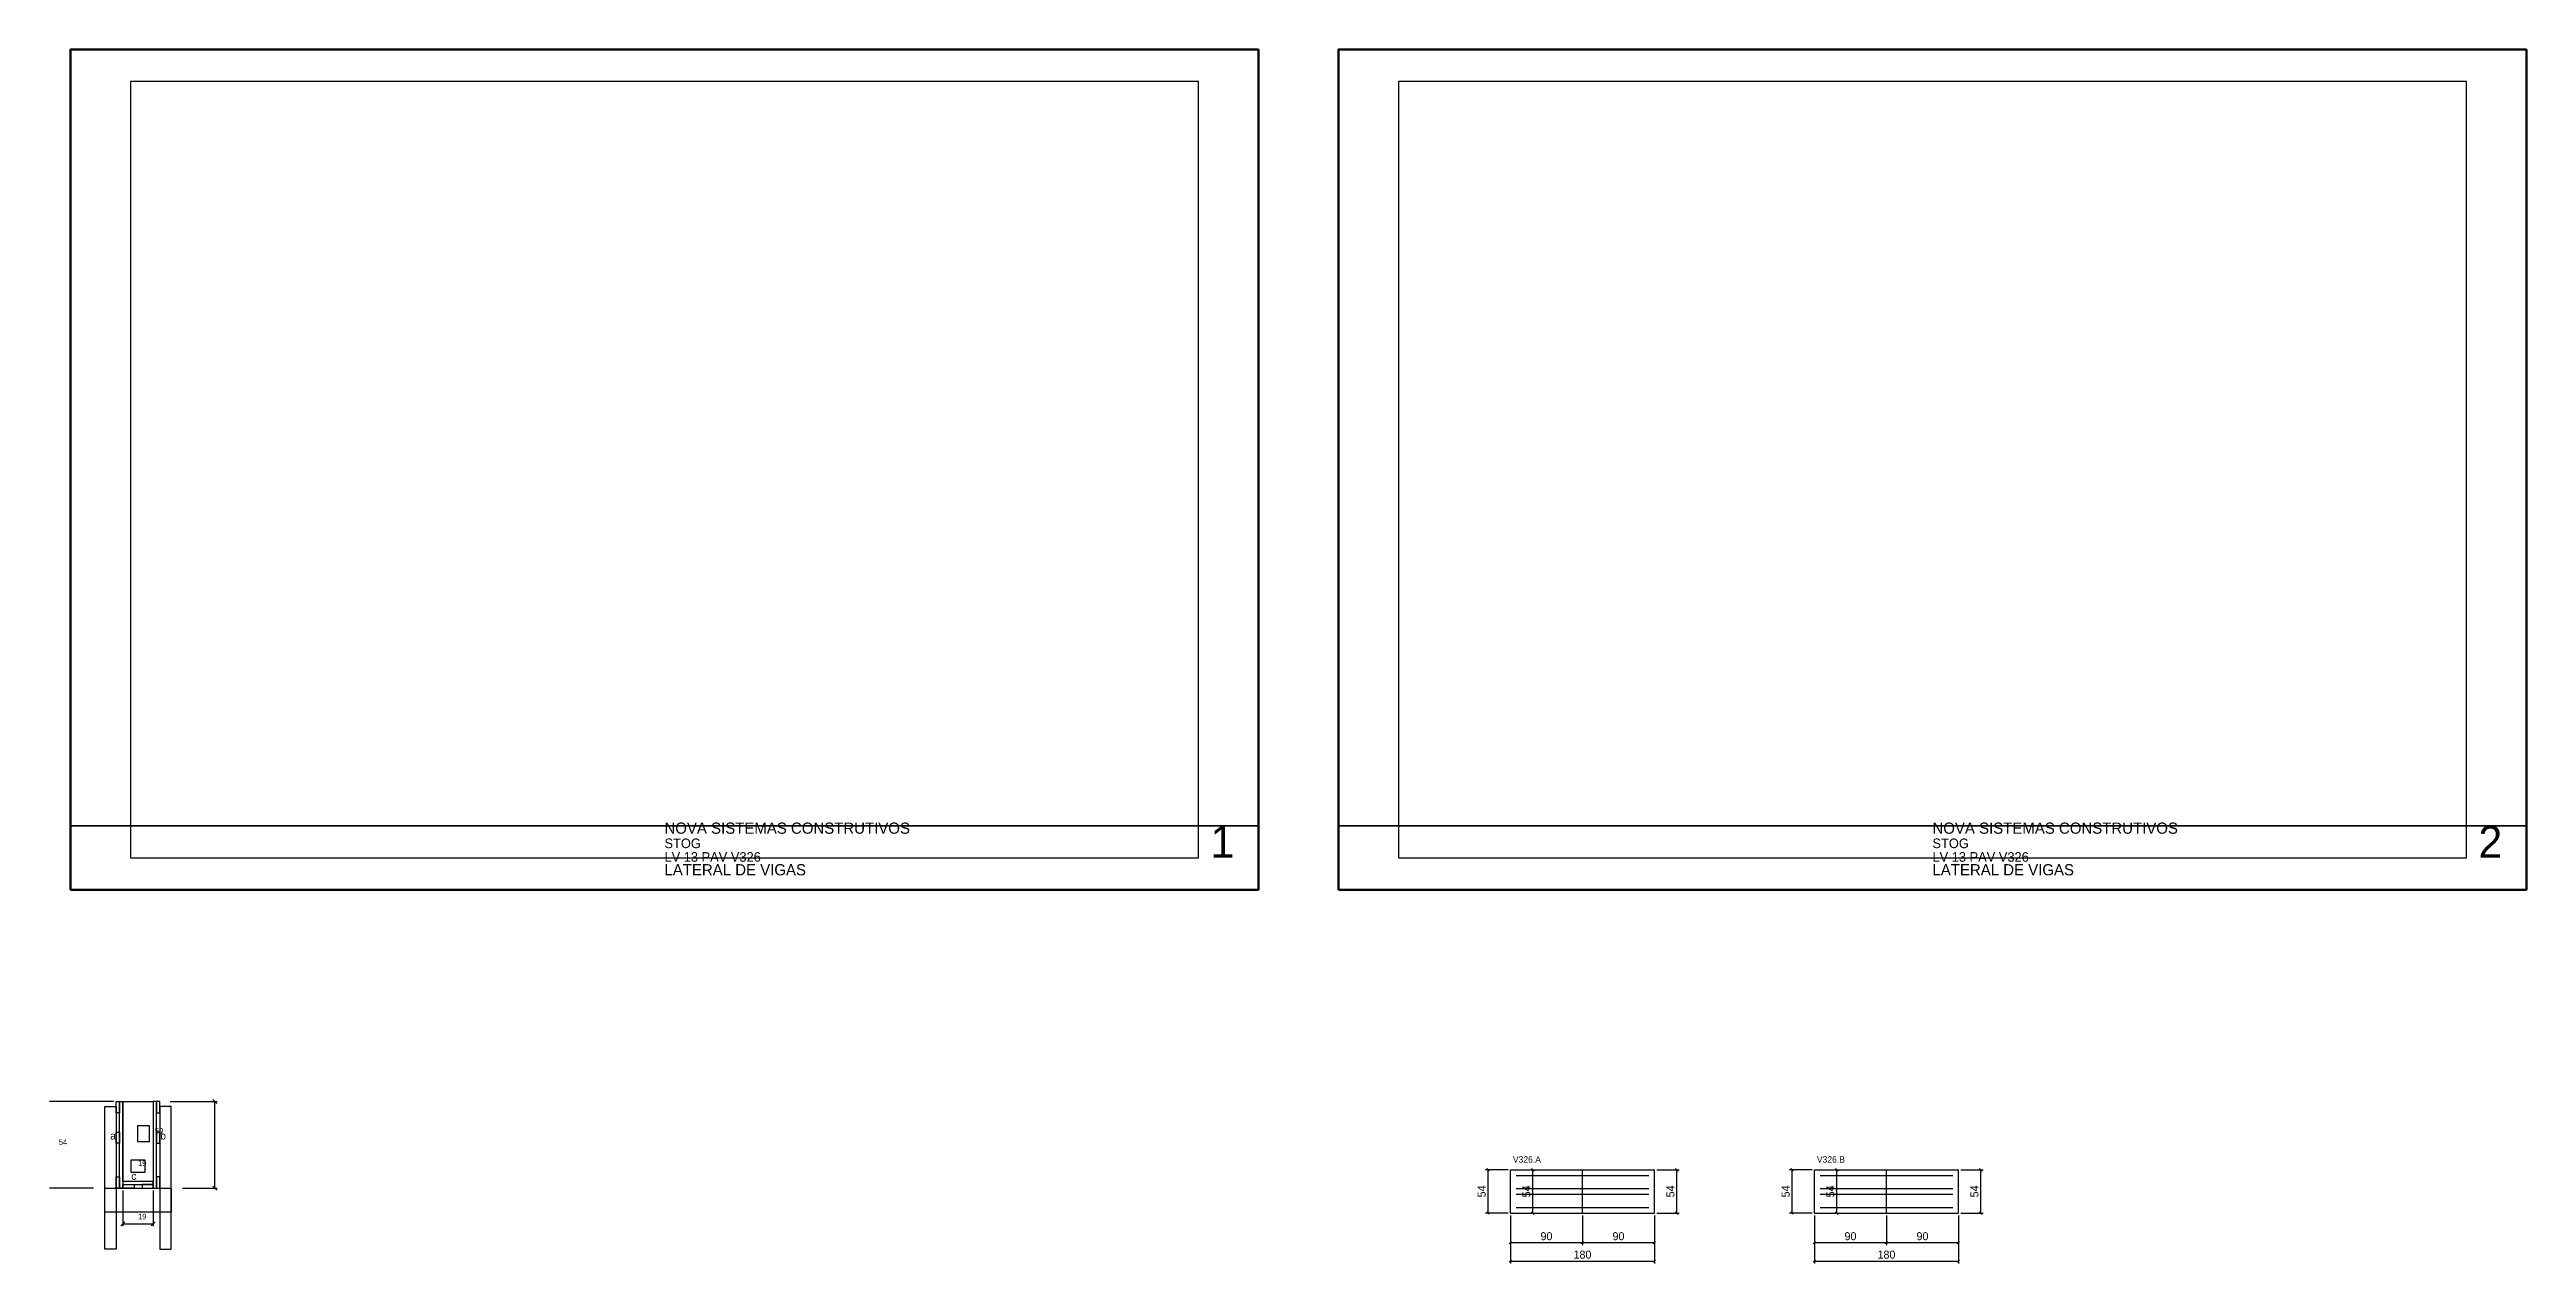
# Model space of a CAD drawing. Extents: x -9000 to 3070, y -267 to 1250.
# Drawn here: x -26 to 3070, y -267 to 1250 of the extents above.
import ezdxf

# ---------------------------------------------------------------- set-up
doc = ezdxf.new("R2010")
doc.units = 0
for name, color, linetype in [('CARIMBO', 255, 'Continuous'), ('CONCRETO', 251, 'Continuous'), ('COTA', 241, 'Continuous'), ('Cota Seção (2x)', 241, 'Continuous'), ('detalhes', 7, 'Continuous'), ('Folhas', 255, 'Continuous'), ('Madeira', 126, 'Continuous'), ('NOMENCLATURA', 7, 'Continuous'), ('Painéis', 200, 'Continuous'), ('SARR_2.2x7', 40, 'Continuous'), ('SARR_3.5x7', 81, 'Continuous')]:
    doc.layers.add(name, color=color, linetype=linetype)
doc.dimstyles.new('PAINEL', dxfattribs={"dimtxt": 10, "dimasz": 3, "dimexe": 3, "dimexo": 3, "dimgap": 3, "dimtad": 1, "dimblk": 'OBLIQUE', "dimblk1": 'OBLIQUE', "dimcen": 2.5, "dimclrd": 4, "dimclre": 4, "dimclrt": 240, "dimazin": 3, "dimtfac": 1, "dimtmove": 0, "dimatfit": 3})

# ---------------------------------------------------------------- blocks, each defined once
blk = doc.blocks.new('_OBLIQUE')
at = {"color": 0, "linetype": 'BYBLOCK'}
blk.add_line((-0.5, -0.5), (0.5, 0.5), dxfattribs=at)

msp = doc.modelspace()

# ---------------------------------------------------------------- linework, layer by layer
at = {"layer": 'CARIMBO', "lineweight": 35}
for p, q in [((0, 280), (1485, 280)), ((1585, 280), (3070, 280))]:
    msp.add_line(p, q, dxfattribs=at)
at = {"layer": 'CONCRETO', "color": 251}
msp.add_lwpolyline([(65.5, -64.75), (103.5, -64.75), (103.5, -92.75), (103.5, -164.75), (65.5, -164.75), (65.5, -64.75)], dxfattribs=at)
at = {"layer": 'COTA', "color": 4}
for p, q in [((54.1, -64.75), (-26.157, -64.75)), ((124.5, -64.75), (183.372, -64.75)), ((180.372, -172.75), (180.372, -64.75)), ((28.9, -172.75), (-26.157, -172.75)), ((65.5, -175.75), (65.5, -220.477)), ((103.5, -175.75), (103.5, -220.477)), ((140.1, -172.75), (183.372, -172.75)), ((65.5, -217.477), (103.5, -217.477))]:
    msp.add_line(p, q, dxfattribs=at)
at = {"layer": 'COTA'}
for points in [[(182.872, -67.25), (177.872, -62.25)], [(177.872, -170.25), (182.872, -175.25)], [(68, -214.977), (63, -219.977)], [(101, -219.977), (106, -214.977)]]:
    msp.add_lwpolyline(points, dxfattribs=at)
at = {"layer": 'Cota Seção (2x)', "color": 180}
for p, q in [((84, -95.083), (84, -114.417)), ((99, -95.083), (84, -95.083)), ((84, -114.417), (99, -114.417)), ((99, -114.417), (99, -95.083)), ((75.5, -137.75), (75.5, -152.75)), ((93.5, -137.75), (75.5, -137.75)), ((75.5, -152.75), (93.5, -152.75)), ((93.5, -152.75), (93.5, -137.75))]:
    msp.add_line(p, q, dxfattribs=at)
at = {"layer": 'Folhas', "lineweight": 50}
for points in [[(0, 200), (1485, 200), (1485, 1250), (0, 1250)], [(1585, 200), (3070, 200), (3070, 1250), (1585, 1250)]]:
    msp.add_lwpolyline(points, close=True, dxfattribs=at)
at = {"layer": 'Folhas', "lineweight": 25}
for points in [[(75, 240), (1410, 240), (1410, 1210), (75, 1210)], [(1660, 240), (2995, 240), (2995, 1210), (1660, 1210)]]:
    msp.add_lwpolyline(points, close=True, dxfattribs=at)
at = {"layer": 'Madeira', "color": 126}
for points in [[(61.5, -78.75), (57.1, -78.75), (57.1, -64.75), (61.5, -64.75), (61.5, -78.75)], [(107.5, -78.75), (111.9, -78.75), (111.9, -64.75), (107.5, -64.75), (107.5, -78.75)], [(61.5, -116.78), (57.1, -116.78), (57.1, -102.78), (61.5, -102.78), (61.5, -116.78)], [(107.5, -116.78), (111.9, -116.78), (111.9, -102.78), (107.5, -102.78), (107.5, -116.78)], [(61.5, -172.75), (57.1, -172.75), (57.1, -158.75), (61.5, -158.75), (61.5, -172.75)], [(65.5, -172.75), (65.5, -168.35), (79.5, -168.35), (79.5, -172.75), (65.5, -172.75)], [(103.5, -172.75), (103.5, -168.35), (89.5, -168.35), (89.5, -172.75), (103.5, -172.75)], [(107.5, -172.75), (111.9, -172.75), (111.9, -158.75), (107.5, -158.75), (107.5, -172.75)]]:
    msp.add_lwpolyline(points, dxfattribs=at)
at = {"layer": 'Painéis'}
for p, q in [((1800, -150), (1890, -150)), ((1800, -204), (1800, -150)), ((1890, -204), (1890, -150)), ((1890, -204), (1890, -150)), ((1890, -150), (1980, -150)), ((1890, -204), (1890, -150)), ((1980, -204), (1980, -150)), ((2180, -150), (2270, -150)), ((2180, -204), (2180, -150)), ((2270, -204), (2270, -150)), ((2270, -204), (2270, -150)), ((2270, -150), (2360, -150)), ((2270, -204), (2270, -150)), ((2360, -204), (2360, -150)), ((1800, -204), (1890, -204)), ((1890, -204), (1980, -204)), ((2180, -204), (2270, -204)), ((2270, -204), (2360, -204))]:
    msp.add_line(p, q, dxfattribs=at)
at = {"layer": 'Painéis', "color": 200}
for points in [[(61.5, -64.75), (65.5, -64.75), (65.5, -172.75), (61.5, -172.75), (61.5, -64.75)], [(107.5, -64.75), (103.5, -64.75), (103.5, -172.75), (107.5, -172.75), (107.5, -64.75)], [(103.5, -168.35), (103.5, -164.75), (65.5, -164.75), (65.5, -168.35), (103.5, -168.35)]]:
    msp.add_lwpolyline(points, dxfattribs=at)
at = {"layer": 'SARR_2.2x7'}
for points in [[(1807, -157), (1890, -157)], [(1807, -157), (1890, -157)], [(1807, -173.5), (1890, -173.5)], [(1807, -173.5), (1890, -173.5)], [(1807, -180.5), (1890, -180.5)], [(1807, -180.5), (1890, -180.5)], [(1890, -157), (1973, -157)], [(1890, -157), (1973, -157)], [(1890, -173.5), (1973, -173.5)], [(1890, -173.5), (1973, -173.5)], [(1890, -180.5), (1973, -180.5)], [(1890, -180.5), (1973, -180.5)], [(2187, -157), (2270, -157)], [(2187, -157), (2270, -157)], [(2187, -173.5), (2270, -173.5)], [(2187, -173.5), (2270, -173.5)], [(2187, -180.5), (2270, -180.5)], [(2187, -180.5), (2270, -180.5)], [(2270, -157), (2353, -157)], [(2270, -157), (2353, -157)], [(2270, -173.5), (2353, -173.5)], [(2270, -173.5), (2353, -173.5)], [(2270, -180.5), (2353, -180.5)], [(2270, -180.5), (2353, -180.5)], [(1807, -197), (1890, -197)], [(1807, -197), (1890, -197)], [(1890, -197), (1973, -197)], [(1890, -197), (1973, -197)], [(2187, -197), (2270, -197)], [(2187, -197), (2270, -197)], [(2270, -197), (2353, -197)], [(2270, -197), (2353, -197)]]:
    msp.add_lwpolyline(points, dxfattribs=at)
at = {"layer": 'SARR_3.5x7', "color": 81}
for points in [[(43.1, -70.75), (57.1, -70.75), (57.1, -249.228), (43.1, -249.228), (43.1, -70.75)], [(125.9, -70.75), (111.9, -70.75), (111.9, -249.228), (125.9, -249.228), (125.9, -70.75)], [(43.1, -172.75), (125.9, -172.75), (125.9, -202.808), (43.1, -202.808), (43.1, -172.75)]]:
    msp.add_lwpolyline(points, dxfattribs=at)

# ---------------------------------------------------------------- texts
at = {"layer": 'CARIMBO'}
for s, height, p in [('NOVA SISTEMAS CONSTRUTIVOS', 14, (742.5, 270)), ('1', 40, (1425, 240)), ('NOVA SISTEMAS CONSTRUTIVOS', 14, (2327.5, 270)), ('2', 40, (3010, 240)), ('STOG', 12, (742.5, 252)), ('STOG', 12, (2327.5, 252)), ('LV 13 PAV V326', 12, (742.5, 235)), ('LATERAL DE VIGAS', 14, (742.5, 218)), ('LV 13 PAV V326', 12, (2327.5, 235)), ('LATERAL DE VIGAS', 14, (2327.5, 218))]:
    msp.add_text(s, height=height, dxfattribs=at).set_placement(p)
at = {"layer": 'COTA', "color": 1}
for s, p in [('54', (-14.657, -118.75)), ('19', (84.5, -211.977))]:
    msp.add_text(s, height=7, dxfattribs=at).set_placement(p)
at = {"layer": 'Cota Seção (2x)', "color": 1}
for s, p in [('50', (105.5, -104.75)), ('19', (84.5, -145.25))]:
    msp.add_text(s, height=7, dxfattribs=at).set_placement(p)
at = {"layer": 'detalhes', "color": 4}
for s, p in [('a', (49.671, -112.117)), ('b', (112.214, -112.128)), ('c', (76.1, -162.514))]:
    msp.add_text(s, height=9.6, dxfattribs=at).set_placement(p)
at = {"layer": 'NOMENCLATURA'}
for s, p in [('V326.A', (1803, -141)), ('V326.B', (2183, -141))]:
    msp.add_text(s, height=8, dxfattribs=at).set_placement(p)

# ---------------------------------------------------------------- dimensions: what is measured, and where the dimension line sits
at = {"layer": 'COTA'}
for base, p1, p2 in [((1772, -204), (1800, -204), (1800, -150)), ((1828, -204), (1800, -204), (1800, -150)), ((2008, -204), (1980, -204), (1980, -150)), ((2008, -204), (1980, -204), (1980, -150)), ((2152, -204), (2180, -204), (2180, -150)), ((2208, -204), (2180, -204), (2180, -150)), ((2388, -204), (2360, -204), (2360, -150)), ((2388, -204), (2360, -204), (2360, -150))]:
    msp.add_linear_dim(base=base, p1=p1, p2=p2, angle=90, dimstyle='PAINEL', dxfattribs=at).render()
for base, p1, p2 in [((1800, -241), (1800, -204), (1890, -204)), ((1800, -264), (1800, -204), (1980, -204)), ((1890, -241), (1890, -204), (1980, -204)), ((2180, -241), (2180, -204), (2270, -204)), ((2180, -264), (2180, -204), (2360, -204)), ((2270, -241), (2270, -204), (2360, -204))]:
    msp.add_linear_dim(base=base, p1=p1, p2=p2, dimstyle='PAINEL', dxfattribs=at).render()

doc.saveas('drawing.dxf')
